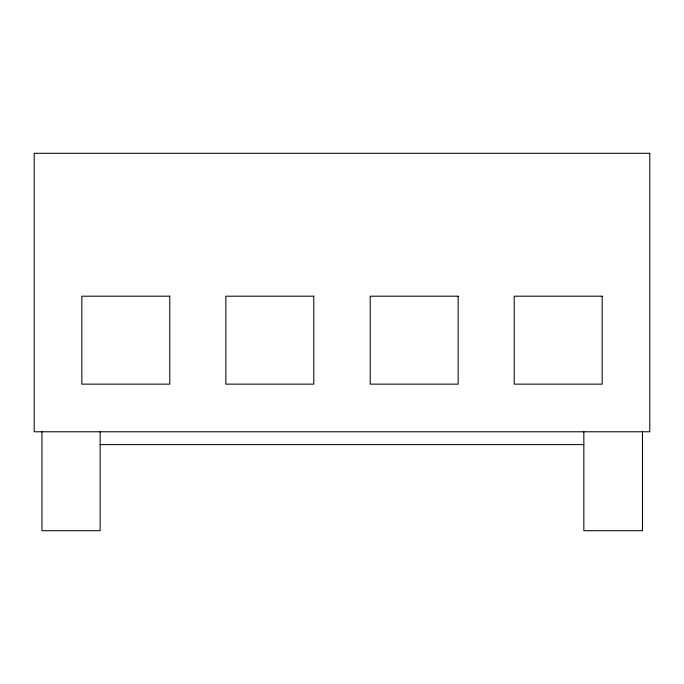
<?xml version="1.0" encoding="UTF-8"?>
<svg xmlns="http://www.w3.org/2000/svg" width="684" height="684" viewBox="0 0 684 684"><rect width="100%" height="100%" fill="white"/><g stroke="black" fill="none" stroke-linecap="round" stroke-linejoin="round"><path stroke-width="1.03" d="M100.155 444.6L583.845 444.6M642.473 431.775L642.473 530.707L583.845 530.707L583.845 431.775M100.155 431.775L100.155 530.707L41.938 530.707L41.938 431.775M649.8 153.293L34.2 153.293L34.2 431.775L649.8 431.775L649.8 153.293M169.777 296.198L81.832 296.198L81.832 384.143L169.777 384.143L169.777 296.198M313.785 296.198L225.84 296.198L225.84 384.143L313.785 384.143L313.785 296.198M458.16 296.198L370.215 296.198L370.215 384.143L458.16 384.143L458.16 296.198M602.168 296.198L514.223 296.198L514.223 384.143L602.168 384.143L602.168 296.198"/></g></svg>
